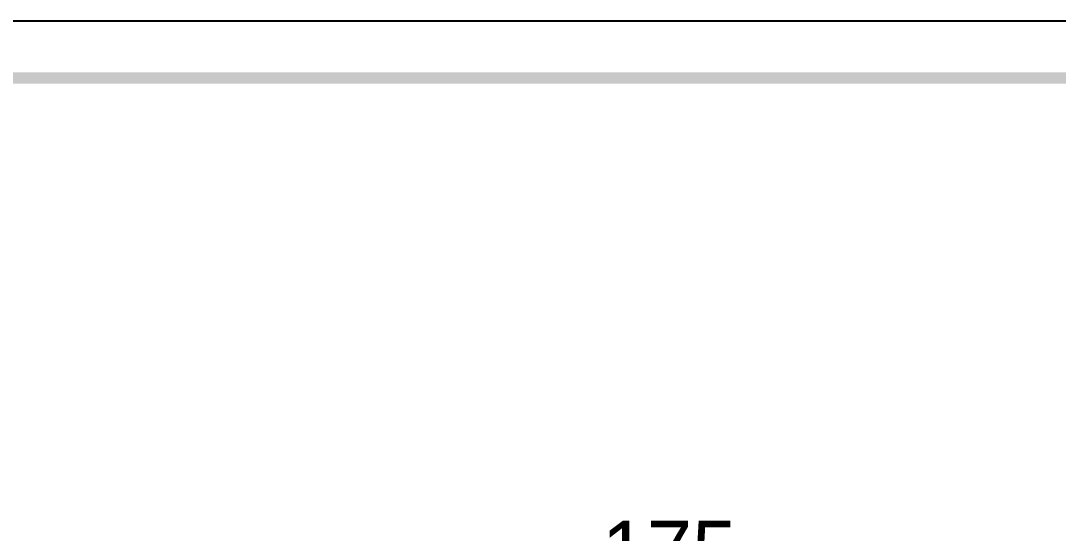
# Model space of a CAD drawing. Extents: x 16296660632 to 16296674943, y -37409619871 to -37409617133.
# Drawn here: x 16296674051.3 to 16296674325.2, y -37409617268.4 to -37409617133.1 of the extents above; entities that cross this region are included whole.
import ezdxf

# ---------------------------------------------------------------- set-up
doc = ezdxf.new("R2010")
doc.units = 0
doc.header["$LTSCALE"] = 10
doc.header["$MEASUREMENT"] = 0
doc.header["$PDMODE"] = 3
doc.header["$PDSIZE"] = -10
doc.layers.get('0').update_dxf_attribs({"linetype": 'CONTINUOUS'})
doc.layers.get('DEFPOINTS').update_dxf_attribs({"linetype": 'CONTINUOUS'})
doc.styles.add('Daelim Dimension', font='\x7f\x7f\x7f\x7f.TTF')
doc.dimstyles.new('DEFAULT', dxfattribs={"dimscale": 2, "dimtxt": 2, "dimasz": 2, "dimexe": 0, "dimexo": 2, "dimgap": 1, "dimtad": 1, "dimdec": 1, "dimzin": 9, "dimdsep": 46, "dimtxsty": 'Daelim Dimension', "dimcen": 0.5, "dimclrd": 252, "dimclre": 252, "dimclrt": 3, "dimadec": 1, "dimazin": 0, "dimtfac": 1, "dimtdec": 1, "dimtix": 1, "dimtmove": 0, "dimatfit": 3, "dimfxl": 0, "dimtolj": 1, "dimtzin": 1, "dimlwd": 9, "dimlwe": 9, "dimarcsym": 0})

# ---------------------------------------------------------------- blocks, each defined once
blk = doc.blocks.new('*D11')
at = {"color": 5, "lineweight": 9, "ltscale": 0.5}
for p, q in [((16296674135.0424, -37409617358.169769), (16296674135.0424, -37409617284.343979)), ((16296674306.02998, -37409617284.343979), (16296674139.0424, -37409617284.343979)), ((16296674310.02998, -37409617322.165466), (16296674310.02998, -37409617284.343979))]:
    blk.add_line(p, q, dxfattribs=at)
at = {"color": 5, "ltscale": 0.5}
for points in [[(16296674139.0424, -37409617283.677307), (16296674139.0424, -37409617285.010643), (16296674135.0424, -37409617284.343979)], [(16296674306.02998, -37409617283.677307), (16296674306.02998, -37409617285.010643), (16296674310.02998, -37409617284.343979)]]:
    blk.add_solid(points, dxfattribs=at)
at = {"layer": 'DEFPOINTS', "color": 0, "ltscale": 0.5}
for p in [(16296674135.0424, -37409617284.343979), (16296674310.02998, -37409617326.165466), (16296674135.0424, -37409617362.169769)]:
    blk.add_point(p, dxfattribs=at)
at = {"color": 7, "ltscale": 0.5, "insert": (16296674222.53619, -37409617265.107933), "char_height": 16, "attachment_point": 2, "style": 'Daelim Dimension'}
blk.add_mtext('\\A1;175', dxfattribs=at)
blk = doc.blocks.new('*D13')
at = {"color": 5, "lineweight": 9, "ltscale": 0.5}
for p, q in [((16296674391.769091, -37409617271.097847), (16296674320.061729, -37409617353.199654)), ((16296674310.029961, -37409617364.685577), (16296674317.43045, -37409617356.212341))]:
    blk.add_line(p, q, dxfattribs=at)
at = {"color": 5, "ltscale": 0.5}
blk.add_solid([(16296674319.55961, -37409617352.761101), (16296674320.563841, -37409617353.638191), (16296674317.43045, -37409617356.212341)], dxfattribs=at)
at = {"layer": 'DEFPOINTS', "color": 0, "ltscale": 0.5}
for p in [(16296674317.43045, -37409617356.212341), (16296674310.029961, -37409617364.685577)]:
    blk.add_point(p, dxfattribs=at)
at = {"color": 7, "ltscale": 0.5, "insert": (16296674336.7803, -37409617303.284439), "char_height": 16, "attachment_point": 1, "rotation": 48.86616983, "style": 'Daelim Dimension'}
blk.add_mtext('\\A1;R11.3', dxfattribs=at)

msp = doc.modelspace()

# ---------------------------------------------------------------- linework, layer by layer
at = {"color": 2}
msp.add_lwpolyline([(16296673792.47961, -37409617133.107803), (16296674942.83956, -37409617133.107803), (16296674942.83956, -37409617943.398079), (16296673792.47961, -37409617943.398079)], close=True, dxfattribs=at)
at = {"ltscale": 0.5}
msp.add_lwpolyline([(16296673792.47961, -37409617133.107803), (16296674942.83956, -37409617133.107803), (16296674942.83956, -37409617943.398079), (16296673792.47961, -37409617943.398079)], close=True, dxfattribs=at)
at = {"color": 5, "ltscale": 40}
msp.add_trace([(16296673807.603451, -37409617146.757797), (16296673807.603451, -37409617149.705467), (16296674927.715719, -37409617146.757797), (16296674927.715719, -37409617149.705467)], dxfattribs=at)

# ---------------------------------------------------------------- dimensions: what is measured, and where the dimension line sits
at = {"color": 5, "ltscale": 0.5}
dim = msp.add_radius_dim(center=(16296674310.029961, -37409617364.685577), mpoint=(16296674317.43045, -37409617356.212341), dimstyle='DEFAULT', override={"dimtxt": 8, "dimclrd": 5, "dimclre": 5, "dimclrt": 7}, dxfattribs=at)
dim.commit()
dim.dimension.update_dxf_attribs({"geometry": '*D13', "text_midpoint": (16296674371.240219, -37409617294.602524), "dimtype": 164})
dim = msp.add_linear_dim(base=(16296674135.0424, -37409617284.343979), p1=(16296674310.02998, -37409617326.165466), p2=(16296674135.0424, -37409617362.169769), dimstyle='DEFAULT', override={"dimtxt": 8, "dimclrd": 5, "dimclre": 5, "dimclrt": 7}, dxfattribs=at)
dim.commit()
dim.dimension.update_dxf_attribs({"geometry": '*D11', "text_midpoint": (16296674222.53619, -37409617284.343979), "dimtype": 160})

doc.saveas('drawing.dxf')
